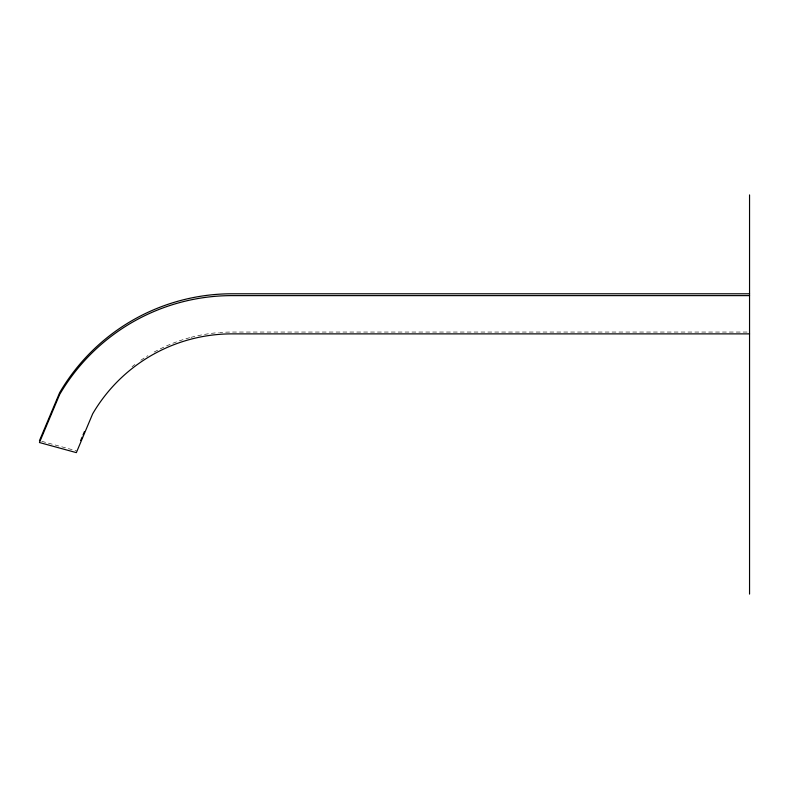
<?xml version="1.0" encoding="UTF-8"?>
<svg xmlns="http://www.w3.org/2000/svg" width="789" height="789" viewBox="0 0 789 789"><rect width="100%" height="100%" fill="white"/><g stroke="black" fill="none" stroke-linecap="round" stroke-linejoin="round"><path stroke-width="0.59" stroke-dasharray="3.94 2.96" d="M747.084 332.051L232.824 332.051A161.331 161.331 0 0 0 219.598 332.524M41.758 441.337L76.355 450.805M132.029 366.727A161.331 161.331 0 0 1 134.919 364.498M140.827 360.257A161.331 161.331 0 0 1 147.918 355.671M154.131 352.072A161.331 161.331 0 0 1 189.883 337.633M191.037 337.327A161.331 161.331 0 0 1 218.395 332.623"/><path stroke-width="1.18" d="M39.45 440.706L59.648 392.666A199.597 199.597 0 0 1 233.021 293.784L749.55 293.784M80.636 440.607L82.066 437.205M83.023 434.946L84.453 431.544M749.55 295.619L233.021 295.619A199.597 199.597 0 0 0 59.648 394.5L39.45 442.53L76.355 452.63L92.678 413.801A161.331 161.331 0 0 1 232.824 333.875L749.55 333.875M749.55 194.903L749.55 594.097"/></g></svg>
